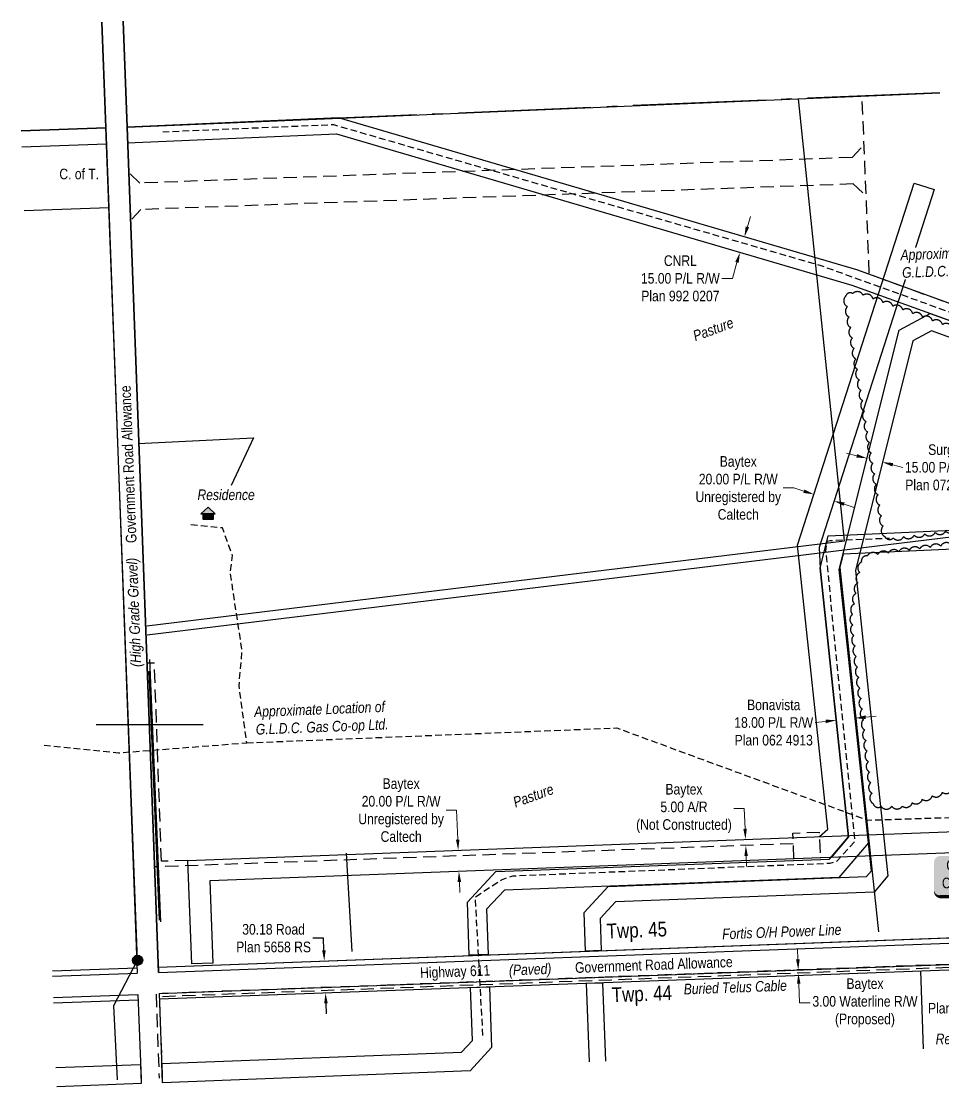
# Model space of a CAD drawing. Extents: x 683901 to 697439, y 5834844 to 5859401.
# Drawn here: x 683901 to 684771, y 5858263 to 5859269 of the extents above; entities that cross this region are included whole.
import ezdxf
from ezdxf.enums import TextEntityAlignment as Align

# ---------------------------------------------------------------- set-up
doc = ezdxf.new("R2010")
doc.units = 0
doc.header["$LTSCALE"] = 5
doc.header["$PDSIZE"] = 0.5
for name, pattern in [('0', [1, 1, 0]), ('foc-ACCESSROAD', [3.75, 2.5, -1.25]), ('foc-QUARTERLINE', [33, 25, -3, 2, -3]), ('POWERLINE5', [7.8, 2.4, -0.6, 0.6, -0.6, 0.6, -0.6, 2.4]), ('UG_PIPE', [1.875, 1.25, -0.625])]:
    doc.linetypes.add(name, pattern=pattern)
doc.layers.get('Defpoints').update_dxf_attribs({"color": 9})
for name, color, linetype in [('AS-FENCE', 48, 'foc-FENCE'), ('AS-PIPE-UG', 44, 'UG_PIPE'), ('AS-PIPE-UG-T', 44, 'Continuous'), ('AS-POWER', 104, 'foc-POWER'), ('AS-POWER-EXISTING', 72, 'POWERLINE5'), ('AS-POWER-T', 104, 'Continuous'), ('AS-RESIDENCE', 14, 'Continuous'), ('AS-TELEPHONE-T', 224, 'Continuous'), ('AS-TELUS', 224, 'foc-TEL'), ('C-AR', 13, 'foc-ACCESSROAD'), ('C-RW', 13, 'Continuous'), ('C-WS', 13, 'foc-ACCESSROAD'), ('CG-NOTES', 7, 'Continuous'), ('D-TXT', 6, 'Continuous'), ('F-AR', 190, 'foc-ACCESSROAD'), ('F-RW', 190, 'Continuous'), ('F-WS', 190, 'foc-ACCESSROAD'), ('L-ROAD-T', 7, 'Continuous'), ('L-SEC', 7, 'Continuous'), ('L-SECQ', 8, 'foc-QUARTERLINE'), ('L-TITLEDB', 4, 'Continuous'), ('L-TITLEDB-T', 4, 'Continuous'), ('T-BUSH', 110, '0')]:
    doc.layers.add(name, color=color, linetype=linetype)
for name, color, linetype, lineweight in [('C-AR-T', 13, 'Continuous', 9), ('C-RW-T', 13, 'Continuous', 9), ('F-RW-T', 190, 'Continuous', 9), ('T-TEXT', 48, 'Continuous', 18)]:
    doc.layers.add(name, color=color, linetype=linetype, lineweight=lineweight)
doc.styles.add('80', font='ARIALN.TTF', dxfattribs={"height": 10})
doc.styles.add('80CG', font='ARIALN.TTF', dxfattribs={"height": 10})
doc.styles.add('80L', font='ARIALN.TTF', dxfattribs={"height": 10})
doc.styles.add('80LS', font='ARIALNI.TTF', dxfattribs={"height": 10})
doc.styles.add('foc-LtypeFont', font='ARIALN.TTF', dxfattribs={"height": 7.35})
doc.linetypes.add('foc-FENCE', pattern='A,10,-1,["X",foc-LtypeFont,S=0.2,R=0,X=-0.625,Y=-0.75],-1.24', length=12.24)
doc.linetypes.add('foc-FENCE-NOLINE', pattern='A,0,-6,["X",foc-LtypeFont,S=0.2,R=0,X=-0.625,Y=-0.75],-6.24', length=12.24)
doc.linetypes.add('foc-POWER', pattern='A,6,-1,["P",foc-LtypeFont,S=0.2,R=0,X=-0.625,Y=-0.75],-1.24,4', length=12.24)
doc.linetypes.add('foc-POWER-NOLINE', pattern='A,0,-4,["P",foc-LtypeFont,S=0.2,R=0,X=-0.625,Y=-0.75],-8.24', length=12.24)
doc.linetypes.add('foc-TEL', pattern='A,2,-1,["T",foc-LtypeFont,S=0.2,R=0,X=-0.425,Y=-0.75],-1.24,8', length=12.24)
doc.linetypes.add('foc-TEL-NOLINE', pattern='A,0,-2,["T",foc-LtypeFont,S=0.2,R=0,X=-0.425,Y=-0.75],-10.24', length=12.24)
doc.linetypes.add('foc-TOPO-flowdirection-NOLINE', pattern='A,0,[">",foc-LtypeFont,S=0.3,R=0,X=0,Y=-0.945],-20,[">",foc-LtypeFont,S=0.3,R=0,X=0,Y=-0.945],0', length=20)
doc.dimstyles.new('Compass 5 000', dxfattribs={"dimscale": 5, "dimtxt": 9, "dimasz": 2, "dimexe": 0.2, "dimexo": 0.0625, "dimgap": 0.5, "dimtad": 0, "dimtih": 1, "dimtoh": 1, "dimzin": 0, "dimdsep": 46, "dimtxsty": '80CG', "dimcen": 0.1, "dimse1": 1, "dimse2": 1, "dimclrd": 256, "dimclrt": 256, "dimaunit": 1, "dimadec": 4, "dimazin": 0, "dimtfac": 0.06, "dimtofl": 0, "dimtmove": 0, "dimatfit": 1, "dimfxl": 0.2, "dimtolj": 1, "dimtzin": 0, "dimlwd": -1, "dimarcsym": 0})

# ---------------------------------------------------------------- blocks, each defined once
blk = doc.blocks.new('*D533')
at = {"layer": 'Defpoints', "color": 0, "transparency": 16777216}
for p in [(684280.5, 5859154.7), (684276.3, 5859140.3), (684579.7, 5859051.4)]:
    blk.add_point(p, dxfattribs=at)
at = {"layer": 'F-RW-T', "transparency": 16777216}
for p, q in [((684586.7, 5859075.4), (684589.5, 5859085)), ((684576.9, 5859041.8), (684572.5, 5859026.7)), ((684572.5, 5859026.7), (684562.5, 5859026.7))]:
    blk.add_line(p, q, dxfattribs=at)
for points in [[(684585.1, 5859075.8), (684588.3, 5859074.9), (684583.9, 5859065.8)], [(684575.3, 5859042.3), (684578.5, 5859041.3), (684579.7, 5859051.4)]]:
    blk.add_solid(points, dxfattribs=at)
at = {"layer": 'F-RW-T', "transparency": 16777216, "insert": (684523.4, 5859026.7), "char_height": 10, "attachment_point": 5, "style": '80CG'}
blk.add_mtext('\\A1;CNRL\\P15.00 P/L R/W\\PPlan 992 0207', dxfattribs=at)
blk = doc.blocks.new('*D534')
at = {"layer": 'Defpoints', "color": 0, "transparency": 16777216}
for p in [(684717.4, 5858927.3), (684731.9, 5858923.6), (684699.8, 5858856.8)]:
    blk.add_point(p, dxfattribs=at)
at = {"layer": 'F-RW-T', "transparency": 16777216}
for p, q in [((684690.1, 5858859.2), (684680.3, 5858861.6)), ((684724, 5858850.7), (684733.7, 5858848.3))]:
    blk.add_line(p, q, dxfattribs=at)
for points in [[(684690.5, 5858860.8), (684689.6, 5858857.6), (684699.8, 5858856.8)], [(684724.4, 5858852.4), (684723.6, 5858849.1), (684714.3, 5858853.2)]]:
    blk.add_solid(points, dxfattribs=at)
at = {"layer": 'F-RW-T', "transparency": 16777216, "insert": (684772.8, 5858848.3), "char_height": 10, "attachment_point": 5, "style": '80CG'}
blk.add_mtext('\\A1;Surge\\P15.00 P/L R/W\\PPlan 072 3657', dxfattribs=at)
blk = doc.blocks.new('*D535')
at = {"layer": 'Defpoints', "color": 0, "transparency": 16777216}
for p in [(684670.2, 5858613.5), (684670.6, 5858609.5), (684688.1, 5858615.4)]:
    blk.add_point(p, dxfattribs=at)
at = {"layer": 'F-RW-T', "transparency": 16777216}
for p, q in [((684698.4, 5858612.4), (684708.4, 5858613.5)), ((684660.7, 5858608.4), (684650.7, 5858607.3))]:
    blk.add_line(p, q, dxfattribs=at)
for points in [[(684660.5, 5858610.1), (684660.8, 5858606.7), (684670.6, 5858609.5)], [(684698.3, 5858614.1), (684698.6, 5858610.7), (684688.5, 5858611.4)]]:
    blk.add_solid(points, dxfattribs=at)
at = {"layer": 'F-RW-T', "transparency": 16777216, "insert": (684611.6, 5858607.3), "char_height": 10, "attachment_point": 5, "style": '80CG'}
blk.add_mtext('\\A1;Bonavista\\P18.00 P/L R/W\\PPlan 062 4913', dxfattribs=at)
blk = doc.blocks.new('*D551')
at = {"layer": 'Defpoints', "color": 0, "transparency": 16777216}
for p in [(684135.1, 5858380.4), (684187, 5858382.3), (684136.2, 5858350.2)]:
    blk.add_point(p, dxfattribs=at)
at = {"layer": 'L-TITLEDB-T', "transparency": 16777216}
for p, q in [((684186.2, 5858403.7), (684176.2, 5858403.7)), ((684186.7, 5858392.3), (684186.2, 5858403.7)), ((684188.5, 5858342.1), (684188.9, 5858332.2))]:
    blk.add_line(p, q, dxfattribs=at)
for points in [[(684188.3, 5858392.3), (684185, 5858392.2), (684187, 5858382.3)], [(684190.2, 5858342.2), (684186.9, 5858342.1), (684188.2, 5858352.1)]]:
    blk.add_solid(points, dxfattribs=at)
at = {"layer": 'L-TITLEDB-T', "transparency": 16777216, "insert": (684139.1, 5858403.7), "char_height": 10, "attachment_point": 5, "style": '80CG'}
blk.add_mtext('\\A1;30.18 Road\\PPlan 5658 RS', dxfattribs=at)
blk = doc.blocks.new('res_occ')
for points in [[(0.1, 0.89), (-1.26, -0.37), (1.46, -0.37)], [(-0.9, -1.43), (1.1, -1.43), (1.1, -0.37), (-0.9, -0.37)]]:
    blk.add_hatch(color=14).paths.add_polyline_path(points)
at = {"color": 14}
for points in [[(0.1, 0.89), (-1.26, -0.37), (1.46, -0.37)], [(-0.9, -1.43), (1.1, -1.43), (1.1, -0.37), (-0.9, -0.37)]]:
    blk.add_lwpolyline(points, close=True, dxfattribs=at)
blk = doc.blocks.new('*D553')
at = {"layer": 'C-RW-T', "transparency": 16777216}
for p, q in [((684312, 5858524.6), (684302, 5858524.6)), ((684313.1, 5858496.8), (684312, 5858524.6)), ((684314.6, 5858456.8), (684315, 5858446.8))]:
    blk.add_line(p, q, dxfattribs=at)
for points in [[(684314.7, 5858496.8), (684311.4, 5858496.7), (684313.5, 5858486.8)], [(684316.3, 5858456.8), (684312.9, 5858456.7), (684314.2, 5858466.8)]]:
    blk.add_solid(points, dxfattribs=at)
at = {"layer": 'Defpoints', "color": 0, "transparency": 16777216}
for p in [(684298, 5858486.2), (684313.5, 5858486.8), (684298.8, 5858466.2)]:
    blk.add_point(p, dxfattribs=at)
at = {"layer": 'C-RW-T', "transparency": 16777216, "insert": (684259.6, 5858524.6), "char_height": 10, "attachment_point": 5, "style": '80CG'}
blk.add_mtext('\\A1;Baytex\\P20.00 P/L R/W^JUnregistered by\\PCaltech', dxfattribs=at)
blk = doc.blocks.new('POWERPOLE')
h = blk.add_hatch(color=255)
edge = h.paths.add_edge_path()
edge.add_arc((0, 0), 0.96, 0, 360)
at = {"linetype": 'Continuous'}
for p, q in [((0.68, -0.68), (-0.68, 0.68)), ((-0.68, -0.68), (0.68, 0.68))]:
    blk.add_line(p, q, dxfattribs=at)
blk.add_circle((0, 0), 0.96, dxfattribs=at)
blk = doc.blocks.new('*D558')
at = {"layer": 'C-AR-T', "transparency": 16777216}
for p, q in [((684634.4, 5858383.7), (684634, 5858393.7)), ((684635.3, 5858360.7), (684635.9, 5858342.6)), ((684635.9, 5858342.6), (684645.9, 5858342.6))]:
    blk.add_line(p, q, dxfattribs=at)
for points in [[(684636.1, 5858383.8), (684632.7, 5858383.6), (684634.8, 5858373.7)], [(684636.9, 5858360.8), (684633.6, 5858360.7), (684634.9, 5858370.7)]]:
    blk.add_solid(points, dxfattribs=at)
at = {"layer": 'Defpoints', "color": 0, "transparency": 16777216}
for p in [(684634.9, 5858370.7), (684638.9, 5858373.9), (684639, 5858370.9)]:
    blk.add_point(p, dxfattribs=at)
at = {"layer": 'C-AR-T', "transparency": 16777216, "insert": (684697.8, 5858342.6), "char_height": 10, "attachment_point": 5, "style": '80CG'}
blk.add_mtext('\\A1;Baytex\\P3.00 Waterline R/W\\P(Proposed)', dxfattribs=at)
blk = doc.blocks.new('*D559')
at = {"layer": 'C-AR-T', "transparency": 16777216}
for p, q in [((684583.8, 5858526.2), (684573.8, 5858526.2)), ((684584.6, 5858507), (684583.8, 5858526.2)), ((684585.5, 5858481.4), (684585.9, 5858471.4))]:
    blk.add_line(p, q, dxfattribs=at)
for points in [[(684586.2, 5858507), (684582.9, 5858506.9), (684584.9, 5858497)], [(684587.2, 5858481.4), (684583.9, 5858481.3), (684585.2, 5858491.3)]]:
    blk.add_solid(points, dxfattribs=at)
at = {"layer": 'Defpoints', "color": 0, "transparency": 16777216}
for p in [(684531.7, 5858495), (684531.9, 5858489.3), (684584.9, 5858497)]:
    blk.add_point(p, dxfattribs=at)
at = {"layer": 'C-AR-T', "transparency": 16777216, "insert": (684526.8, 5858526.2), "char_height": 10, "attachment_point": 5, "style": '80CG'}
blk.add_mtext('\\A1;Baytex\\P5.00 A/R\\P(Not Constructed)', dxfattribs=at)
blk = doc.blocks.new('*D560')
at = {"layer": 'C-RW-T', "transparency": 16777216}
for p, q in [((684630.6, 5858828.8), (684620.6, 5858828.8)), ((684640.1, 5858825.8), (684630.6, 5858828.8)), ((684678.1, 5858813.5), (684687.6, 5858810.5))]:
    blk.add_line(p, q, dxfattribs=at)
for points in [[(684640.6, 5858827.4), (684639.6, 5858824.2), (684649.6, 5858822.7)], [(684678.6, 5858815.1), (684677.6, 5858811.9), (684668.6, 5858816.6)]]:
    blk.add_solid(points, dxfattribs=at)
at = {"layer": 'Defpoints', "color": 0, "transparency": 16777216}
for p in [(684649.6, 5858822.7), (684648, 5858817.7), (684667, 5858811.6)]:
    blk.add_point(p, dxfattribs=at)
at = {"layer": 'C-RW-T', "transparency": 16777216, "insert": (684578.1, 5858828.8), "char_height": 10, "attachment_point": 5, "style": '80CG'}
blk.add_mtext('\\A1;Baytex\\P20.00 P/L R/W\\PUnregistered by\\PCaltech', dxfattribs=at)
blk = doc.blocks.new('*U519')
h = blk.add_hatch(color=254)
edge = h.paths.add_edge_path()
edge.add_line((-24, -20), (24, -20))
edge.add_arc((24, -14), 6, 270, 360)
edge.add_line((30, -14), (30, 12.5))
edge.add_arc((24, 12.5), 6, 0, 90)
edge.add_line((24, 18.5), (-24, 18.5))
edge.add_arc((-24, 12.5), 6, 90, 180)
edge.add_line((-30, 12.5), (-30, -14))
edge.add_arc((-24, -14), 6, 180, 270)
at = {"color": 160, "flags": 128}
blk.add_lwpolyline([(-24, -20, 3, 3, 0), (24, -20, 3, 3, 0.414214), (30, -14, 3, 3, 0), (30, 12.5, 3, 0, 0.414214), (24, 18.5, 0, 0, 0), (-24, 18.5, 0, 0, 0.414214), (-30, 12.5, 0, 0, 0), (-30, -14, 0, 3, 0.414214)], format="xyseb", close=True, dxfattribs=at)
at = {"color": 160, "style": '80'}
blk.add_attdef('ENTER_TEXT_001', (-26.8, -4.9), '', height=10, dxfattribs=at)

msp = doc.modelspace()

# ---------------------------------------------------------------- linework, layer by layer
at = {"layer": 'AS-FENCE', "linetype": 'foc-FENCE-NOLINE', "flags": 128}
msp.add_lwpolyline([(684000.692, 5859169.653), (684768.538, 5859202.044)], dxfattribs=at)
at = {"layer": 'AS-FENCE', "flags": 128}
for points in [[(684019.442, 5858698.677), (684678.436, 5858778.817), (684634.924, 5859196.411)], [(684019.57, 5858689.997), (684820.539, 5858787.56)], [(684710.9, 5858409.624), (684674.224, 5858753.87)], [(684032.626, 5858419.003), (684022.214, 5858666.933)], [(684031.172, 5858420.812), (684021.542, 5858655.867)], [(683971.514, 5858605.508), (684072.446, 5858605.436)], [(684207.58, 5858483.852), (684212.908, 5858391.074)]]:
    msp.add_lwpolyline(points, dxfattribs=at)
at = {"layer": 'AS-PIPE-UG', "flags": 128}
for points in [[(684113.73, 5858588.184), (684463.265, 5858602.223), (684700.216, 5858515.172), (684830.622, 5858519.34), (684833.257, 5858520.685), (684834.127, 5858522.774), (684832.061, 5858556.544), (684833.448, 5858570.04), (684837.742, 5858573.524), (684843.911, 5858573.441), (684862.108, 5858577.133), (684888.178, 5858577.485), (684869.734, 5858985.723), (684973.416, 5858989.9), (684963.659, 5859218.644)], [(684034.322, 5859165.146), (684195.562, 5859171.991), (684656.071, 5859038.897), (684868.45, 5858962.277), (685102.359, 5858901.115)], [(683922.235, 5858586.039), (683992.451, 5858578.709), (684113.73, 5858588.184), (684106.437, 5858641.987), (684109.386, 5858674.858), (684098.264, 5858748.682), (684100.22, 5858765.136), (684090.698, 5858791.028), (684060.674, 5858794.049)], [(684336.848, 5858311.943), (684329.712, 5858442.777), (684354.291, 5858458.779), (684365.05, 5858462.589), (684665.041, 5858474.55), (684671.218, 5858476.38), (684688.374, 5858495.334), (684660.913, 5858769.234), (684662.139, 5858778.496), (684665.075, 5858779.247), (684721.116, 5858781.547)]]:
    msp.add_lwpolyline(points, dxfattribs=at)
at = {"layer": 'AS-POWER', "flags": 128}
for points in [[(684010.63, 5858382.834), (683976.943, 5859268.732)], [(684011.219, 5858870.772), (684120.193, 5858876.311), (684098.88, 5858830.995)], [(683991.653, 5858269.933), (683988.152, 5858340.226), (684010.63, 5858382.834)]]:
    msp.add_lwpolyline(points, dxfattribs=at)
at = {"layer": 'AS-POWER', "linetype": 'foc-POWER-NOLINE', "flags": 128}
for points in [[(684030.083, 5858376.478), (684833.964, 5858406.245), (685638.047, 5858438.162)], [(683930.124, 5858372.744), (684009.972, 5858375.733)]]:
    msp.add_lwpolyline(points, dxfattribs=at)
at = {"layer": 'AS-TELUS', "linetype": 'foc-TEL-NOLINE', "flags": 128}
for points in [[(684030.269, 5858371.452), (684000.696, 5859169.54), (683997.044, 5859269.467)], [(684031.014, 5858351.351), (684834.894, 5858381.118), (685639.044, 5858413.038)]]:
    msp.add_lwpolyline(points, dxfattribs=at)
at = {"layer": 'AS-TELUS', "linetype": 'foc-TOPO-flowdirection-NOLINE', "flags": 128}
msp.add_lwpolyline([(683931.064, 5858347.618), (684010.913, 5858350.607)], dxfattribs=at)
at = {"layer": 'C-AR'}
for p, q in [((684026.483, 5858663.402), (684019.454, 5858663.322)), ((684033.176, 5858476.271), (684026.483, 5858663.402)), ((684630.047, 5858492.911), (684026.582, 5858470.958)), ((684058.218, 5858477.175), (684033.176, 5858476.271))]:
    msp.add_line(p, q, dxfattribs=at)
at = {"layer": 'C-AR', "flags": 128}
for points in [[(685639.044, 5858413.038), (684834.894, 5858381.118), (684028.016, 5858351.24), (684030.95, 5858271.413)], [(685639.163, 5858410.041), (684835.009, 5858378.121), (684031.124, 5858348.354), (684033.948, 5858271.523)]]:
    msp.add_lwpolyline(points, dxfattribs=at)
at = {"layer": 'C-RW', "flags": 128}
msp.add_lwpolyline([(684654.75, 5858499.606), (684662.611, 5858506.71), (684634.141, 5858774.758), (684744.277, 5859116.642), (684763.253, 5859110.528), (684654.434, 5858772.718), (684655.344, 5858753.244), (684682.308, 5858499.286), (684665.706, 5858479.988), (684655.556, 5858479.606)], dxfattribs=at)
msp.add_lwpolyline([(684081.707, 5858380.03), (684061.838, 5858379.441), (684058.218, 5858477.175), (685634.178, 5858536.435), (685634.983, 5858516.468), (684078.887, 5858457.902)], close=True, dxfattribs=at)
at = {"layer": 'C-WS', "flags": 128}
msp.add_lwpolyline([(684630.621, 5858478.668), (684629.748, 5858502.952), (684654.579, 5858503.846), (684655.556, 5858479.606)], dxfattribs=at)
at = {"layer": 'F-AR', "flags": 128}
for points in [[(684685.622, 5859140.852), (684696.898, 5859153.051)], [(684685.622, 5859140.852), (684012.667, 5859116.721)], [(684012.667, 5859116.721), (684002.275, 5859126.928)], [(684686.518, 5859115.871), (684013.563, 5859091.74)], [(684686.518, 5859115.871), (684698.913, 5859104.518)], [(684013.649, 5859091.765), (684003.966, 5859081.29)]]:
    msp.add_lwpolyline(points, dxfattribs=at)
at = {"layer": 'F-RW', "flags": 128}
for points in [[(684001.226, 5859154.657), (684198.493, 5859163.125), (684685.544, 5859020.359), (684868.838, 5858954.067), (685125.705, 5858885.738), (685129.41, 5858900.36), (684873.275, 5858968.433), (684690.238, 5859034.672), (684200.37, 5859178.174), (684000.696, 5859169.55)], [(684433.663, 5858391.57), (684432.36, 5858428.017), (684455.164, 5858452.61), (684699.243, 5858461.855), (684703.958, 5858467.397), (684673.574, 5858751.967), (684729.986, 5858977.861), (684759.539, 5858993.599), (684868.838, 5858954.067), (685078.436, 5858898.463), (685074.665, 5858883.808), (684864.27, 5858939.741), (684760.661, 5858977.206), (684742.913, 5858967.752), (684688.755, 5858750.923), (684719.554, 5858462.591), (684706.389, 5858447.121), (684462.005, 5858437.931), (684447.58, 5858422.373), (684448.651, 5858392.125)], [(684672.99, 5858460.861), (684357.197, 5858448.983), (684340.394, 5858430.954), (684341.947, 5858388.18), (684323.965, 5858387.515), (684322.141, 5858437.757), (684349.113, 5858466.697), (684664.233, 5858478.276), (684682.308, 5858499.286), (684655.344, 5858753.244), (684663.053, 5858783.717), (685140.133, 5858805.321), (685237.708, 5858915.57), (685618.303, 5858939.036), (685619.041, 5858921.026), (685246.242, 5858898.208), (685148.57, 5858787.674), (684677.162, 5858766.334), (684673.574, 5858751.967), (684701.159, 5858493.609)], [(684034.089, 5858267.267), (684033.424, 5858285.252), (684316.692, 5858296.213), (684326.878, 5858307.243), (684325.071, 5858357.071), (684343.053, 5858357.737), (684345.128, 5858300.493), (684324.832, 5858278.516)]]:
    msp.add_lwpolyline(points, close=True, dxfattribs=at)
for points in [[(683901.314, 5859151.006), (683981.137, 5859153.811)], [(684437.592, 5858287.034), (684434.804, 5858361.132), (684449.792, 5858361.687), (684452.579, 5858287.609)], [(683933.514, 5858281.465), (684013.338, 5858284.464), (684014.007, 5858266.471), (683934.18, 5858263.473)]]:
    msp.add_lwpolyline(points, dxfattribs=at)
at = {"layer": 'F-WS', "flags": 128}
msp.add_lwpolyline([(684837.752, 5859204.961), (684881.381, 5859206.799), (684966.1, 5859094.458), (684970.274, 5858993.493), (684820.996, 5858987.352), (684701.934, 5859030.439), (684695.096, 5859198.95), (684768.538, 5859202.044)], dxfattribs=at)
at = {"layer": 'L-SEC'}
for p, q in [((683976.943, 5859268.732), (683980.595, 5859168.805)), ((683997.044, 5859269.467), (684000.696, 5859169.54)), ((683980.595, 5859168.805), (684010.168, 5858370.708)), ((684000.692, 5859169.653), (684030.269, 5858371.452)), ((684030.269, 5858371.452), (684834.15, 5858401.219)), ((684031.014, 5858351.351), (684834.894, 5858381.118)), ((683930.312, 5858367.718), (684010.168, 5858370.708)), ((684010.913, 5858350.607), (684013.847, 5858270.784)), ((684031.014, 5858351.351), (684033.948, 5858271.523))]:
    msp.add_line(p, q, dxfattribs=at)
at = {"layer": 'L-SECQ'}
for p, q in [((684768.538, 5859202.048), (684000.692, 5859169.653)), ((683980.595, 5859168.805), (683900.758, 5859165.999))]:
    msp.add_line(p, q, dxfattribs=at)
at = {"layer": 'L-TITLEDB'}
for p, q in [((684030.083, 5858376.478), (684833.964, 5858406.245)), ((684031.198, 5858346.325), (684835.08, 5858376.092)), ((683931.064, 5858347.618), (684010.913, 5858350.608)), ((683931.253, 5858342.592), (684011.101, 5858345.581))]:
    msp.add_line(p, q, dxfattribs=at)
at = {"layer": 'L-TITLEDB', "flags": 128}
for points in [[(683900.758, 5859165.999), (683980.595, 5859168.805), (683983.369, 5859093.428), (683903.55, 5859090.622)], [(684750.152, 5858372.802), (684752.844, 5858299.123)]]:
    msp.add_lwpolyline(points, dxfattribs=at)
at = {"layer": 'T-BUSH', "flags": 128}
msp.add_lwpolyline([(684809.009, 5858779.268, 0.52056705), (684799.099, 5858777.939, 0.52056705), (684789.189, 5858776.61, 0.52056705), (684779.279, 5858775.282, 0.52056705), (684769.369, 5858773.953, 0.52056705), (684759.459, 5858772.624, 0.52056705), (684749.549, 5858771.295, 0.52056705), (684739.639, 5858769.967, 0.52056705), (684729.729, 5858768.638, 0.52056705), (684719.819, 5858767.309, 0.52056705), (684709.908, 5858765.98, 0.52056705), (684699.998, 5858764.652, 0.52056705), (684694.443, 5858758.816, 0.52056705), (684692.775, 5858748.957, 0.52056705), (684691.107, 5858739.099, 0.52056705), (684689.439, 5858729.24, 0.52056705), (684687.771, 5858719.382, 0.52056705), (684686.102, 5858709.523, 0.52056705), (684686.221, 5858699.616, 0.52056705), (684687.359, 5858689.683, 0.52056705), (684688.497, 5858679.749, 0.52056705), (684689.635, 5858669.815, 0.52056705), (684690.773, 5858659.881, 0.52056705), (684691.911, 5858649.948, 0.52056705), (684693.049, 5858640.014, 0.52056705), (684694.187, 5858630.08, 0.52056705), (684695.325, 5858620.146, 0.52056705), (684696.463, 5858610.212, 0.52056705), (684697.601, 5858600.279, 0.52056705), (684698.739, 5858590.345, 0.52056705), (684699.877, 5858580.411, 0.52056705), (684701.015, 5858570.477, 0.52056705), (684702.153, 5858560.544, 0.52056705), (684703.291, 5858550.61, 0.52056705), (684704.429, 5858540.676, 0.52056705), (684705.567, 5858530.742, 0.52056705), (684713.066, 5858528.051, 0.52056705), (684723.064, 5858528.204, 0.52056705), (684733.061, 5858528.358, 0.52056705), (684742.52, 5858531.578, 0.52056705), (684751.971, 5858534.842, 0.52056705), (684761.422, 5858538.106, 0.52056705), (684770.873, 5858541.37, 0.52056705), (684780.324, 5858544.634, 0.52056705), (684789.775, 5858547.897, 0.52056705), (684799.14, 5858551.381, 0.52056705), (684808.297, 5858555.397, 0.52056705), (684817.454, 5858559.413, 0.52056705), (684826.611, 5858563.429, 0.52056705), (684835.768, 5858567.444, 0.52056705), (684844.924, 5858571.46, 0.52056705), (684854.081, 5858575.476, 0.52056705), (684863.238, 5858579.492, 0.52056705), (684872.395, 5858583.508, 0.52056705), (684878.868, 5858589.207, 0.52056705), (684878.497, 5858599.199, 0.52056705), (684878.126, 5858609.191, 0.52056705), (684877.754, 5858619.182, 0.52056705), (684877.383, 5858629.174, 0.52056705), (684877.011, 5858639.166, 0.52056705), (684876.64, 5858649.158, 0.52056705), (684876.268, 5858659.15, 0.52056705), (684875.897, 5858669.142, 0.52056705), (684875.526, 5858679.134, 0.52056705), (684875.154, 5858689.125, 0.52056705), (684874.783, 5858699.117, 0.52056705), (684874.411, 5858709.109, 0.52056705), (684874.04, 5858719.101, 0.52056705), (684873.669, 5858729.093, 0.52056705), (684873.297, 5858739.085, 0.52056705), (684872.926, 5858749.077, 0.52056705), (684872.554, 5858759.068, 0.52056705), (684872.183, 5858769.06, 0.52056705), (684871.811, 5858779.052, 0.52056705), (684871.44, 5858789.044, 0.52056705), (684871.069, 5858799.036, 0.52056705), (684870.697, 5858809.028, 0.52056705), (684870.326, 5858819.019, 0.52056705), (684869.954, 5858829.011, 0.52056705), (684869.583, 5858839.003, 0.52056705), (684869.211, 5858848.995, 0.52056705), (684868.84, 5858858.987, 0.52056705), (684868.469, 5858868.979, 0.52056705), (684868.097, 5858878.971, 0.52056705), (684867.726, 5858888.962, 0.52056705), (684867.354, 5858898.954, 0.52056705), (684866.983, 5858908.946, 0.52056705), (684866.611, 5858918.938, 0.52056705), (684866.24, 5858928.93, 0.52056705), (684865.869, 5858938.922, 0.52056705), (684864.819, 5858948.422, 0.52056705), (684855.44, 5858951.889, 0.52056705), (684846.062, 5858955.356, 0.52056705), (684836.684, 5858958.824, 0.52056705), (684827.305, 5858962.291, 0.52056705), (684817.927, 5858965.758, 0.52056705), (684808.549, 5858969.225, 0.52056705), (684799.17, 5858972.693, 0.52056705), (684789.792, 5858976.16, 0.52056705), (684780.414, 5858979.627, 0.52056705), (684771.035, 5858983.094, 0.52056705), (684761.657, 5858986.561, 0.52056705), (684752.279, 5858990.029, 0.52056705), (684742.9, 5858993.496, 0.52056705), (684733.522, 5858996.963, 0.52056705), (684724.144, 5859000.43, 0.52056705), (684714.765, 5859003.898, 0.52056705), (684705.387, 5859007.365, 0.52056705), (684696.009, 5859010.832, 0.52056705), (684686.234, 5859012.376, 0.52056705), (684679.558, 5859009.935, 0.52056705), (684681.168, 5859000.066, 0.52056705), (684682.779, 5858990.198, 0.52056705), (684684.389, 5858980.33, 0.52056705), (684685.999, 5858970.462, 0.52056705), (684687.61, 5858960.593, 0.52056705), (684689.22, 5858950.725, 0.52056705), (684690.83, 5858940.857, 0.52056705), (684692.441, 5858930.989, 0.52056705), (684694.051, 5858921.121, 0.52056705), (684695.661, 5858911.252, 0.52056705), (684697.272, 5858901.384, 0.52056705), (684698.882, 5858891.516, 0.52056705), (684700.492, 5858881.648, 0.52056705), (684702.103, 5858871.779, 0.52056705), (684703.713, 5858861.911, 0.52056705), (684705.323, 5858852.043, 0.52056705), (684706.933, 5858842.175, 0.52056705), (684708.544, 5858832.307, 0.52056705), (684710.154, 5858822.438, 0.52056705), (684711.764, 5858812.57, 0.52056705), (684713.375, 5858802.702, 0.52056705), (684714.985, 5858792.834, 0.52056705), (684716.595, 5858782.965, 0.52056705), (684724.487, 5858781.558, 0.52056705), (684734.399, 5858782.872, 0.52056705), (684744.311, 5858784.186, 0.52056705), (684754.223, 5858785.5, 0.52056705), (684764.135, 5858786.814, 0.52056705), (684774.047, 5858788.127, 0.52056705), (684783.959, 5858789.441, 0.52056705), (684793.871, 5858790.755, 0.52056705), (684806.098, 5858792.376, 0.52056705)], format="xyb", dxfattribs=at)

# ---------------------------------------------------------------- block references
at = {"layer": 'AS-POWER-EXISTING', "xscale": 4.999375, "yscale": 4.999375, "zscale": 4.999375}
msp.add_blockref('POWERPOLE', (684010.63, 5858382.834), dxfattribs=at)
at = {"layer": 'AS-RESIDENCE', "xscale": 4.999374999999998, "yscale": 4.999374999999998, "zscale": 4.999374999999998}
msp.add_blockref('res_occ', (684076.695, 5858806.394), dxfattribs=at)
at = {"layer": 'CG-NOTES'}
ref = msp.add_blockref('*U519', (684792.993, 5858462.86), dxfattribs=dict(at, xscale=1.000006000786102, yscale=1.000006000786102, zscale=1.000006000786102))
ref.add_attrib('ENTER_TEXT_001', 'Culvert', (684774.613, 5858467.664), dxfattribs={"layer": '0', "color": 160, "height": 10.0001, "style": '80'})
ref.add_attrib('ENTER_TEXT_002', 'Crossing', (684770.517, 5858450.819), dxfattribs={"layer": '0', "color": 160, "height": 10.0001, "style": '80'})

# ---------------------------------------------------------------- texts
at = {"layer": 'AS-PIPE-UG-T', "insert": (684120.487, 5858622.462), "char_height": 9.99875, "attachment_point": 1, "rotation": 2.299971, "style": '80L'}
msp.add_mtext_dynamic_manual_height_columns('\\pi0.049994;{\\fArial Narrow|b0|i1|c0|p34;Approximate Location of\\P\\pi0.97416;G.L.D.C. Gas Co-op Ltd.}', width=125.12529, gutter_width=49.994, heights=[0], dxfattribs=at)
at = {"layer": 'AS-POWER-T', "linetype": 'foc-POWER-NOLINE', "insert": (684562.687, 5858412.612), "char_height": 9.99875, "attachment_point": 1, "rotation": 2.149916, "style": '80L'}
msp.add_mtext_dynamic_manual_height_columns('{\\fArial Narrow|b0|i1|c0|p34;Fortis O/H Power Line}', width=117.05642, gutter_width=49.994, heights=[0], dxfattribs=at)
at = {"layer": 'AS-RESIDENCE', "char_height": 9.99875, "attachment_point": 1, "style": '80L'}
for insert in [(684066.859, 5858827.407), (684764.272, 5858313.626)]:
    msp.add_mtext_dynamic_manual_height_columns('\\pi0.32622;{\\fArial Narrow|b0|i1|c0|p34;Residence}', width=53.93364, gutter_width=49.994, heights=[0], dxfattribs=dict(at, insert=insert))
at = {"layer": 'AS-TELEPHONE-T', "linetype": 'foc-POWER-NOLINE', "insert": (684526.38, 5858360.536), "char_height": 9.99875, "attachment_point": 1, "rotation": 2.120623, "style": '80L'}
msp.add_mtext_dynamic_manual_height_columns('{\\fArial Narrow|b0|i1|c0|p34;Buried Telus Cable}', width=97.22291, gutter_width=49.994, heights=[0], dxfattribs=at)
at = {"layer": 'D-TXT', "color": 3, "char_height": 13.9982, "attachment_point": 1, "rotation": 2.149916, "style": '80L'}
for s, insert in [('Twp. 45', (684453.465, 5858417.344)), ('Twp. 44', (684458.261, 5858357.143))]:
    msp.add_mtext_dynamic_manual_height_columns(s, width=101.38272, gutter_width=47.494, heights=[0], dxfattribs=dict(at, insert=insert))
at = {"layer": 'L-ROAD-T', "style": '80L'}
for s, rotation, p in [('Government Road Allowance', 92.18661, (684001.843, 5858851.209)), ('Highway 611', 2.150005, (684310.629, 5858372.217)), ('Government Road Allowance', 2.150005, (684498.31, 5858378.649))]:
    msp.add_text(s, height=9.99875, rotation=rotation, dxfattribs=at).set_placement(p, align=Align.MIDDLE_CENTER)
at = {"layer": 'L-TITLEDB-T', "insert": (683936.69, 5859130.302), "char_height": 9.9987, "attachment_point": 1, "style": '80L'}
msp.add_mtext_dynamic_manual_height_columns('C. of T.', width=77.15166, gutter_width=49.994, heights=[0], dxfattribs=at)
at = {"layer": 'T-TEXT', "style": '80LS'}
for s, height, rotation, p in [('Pasture', 9.9987, 20, (684554.441, 5858978.742)), ('(High Grade Gravel)', 9.99875, 92.18661, (684007.184, 5858711.328)), ('Pasture', 9.9987, 20, (684384.484, 5858538.328)), ('(Paved)', 9.9987, 2.150005, (684381.462, 5858374.262))]:
    msp.add_text(s, height=height, rotation=rotation, dxfattribs=at).set_placement(p, align=Align.MIDDLE_CENTER)

# ---------------------------------------------------------------- dimensions: what is measured, and where the dimension line sits
at = {"layer": 'C-AR-T'}
for base, p1, p2, angle, text, picture, middle in [((684584.939, 5858496.981), (684531.943, 5858489.343), (684531.731, 5858494.98), 92.153456, 'Baytex\\P5.00 A/R\\P(Not Constructed)', '*D559', (684526.83, 5858526.221)), ((684634.889, 5858370.71), (684638.922, 5858373.861), (684639.033, 5858370.864), 272.120623, 'Baytex\\P3.00 Waterline R/W\\P(Proposed)', '*D558', (684697.808, 5858342.63))]:
    dim = msp.add_linear_dim(base=base, p1=p1, p2=p2, angle=angle, text=text, dimstyle='Compass 5 000', dxfattribs=at)
    dim.commit()
    dim.dimension.update_dxf_attribs({"geometry": picture, "text_midpoint": middle, "dimtype": 161})
at = {"layer": 'C-RW-T'}
for base, p1, p2, angle, text, picture, middle in [((684649.588, 5858822.709), (684666.963, 5858811.612), (684647.983, 5858817.726), 162.143883, 'Baytex\\P20.00 P/L R/W\\PUnregistered by\\PCaltech', '*D560', (684578.11, 5858828.842)), ((684313.46, 5858486.772), (684298.753, 5858466.177), (684298, 5858486.191), 92.153456, 'Baytex\\P20.00 P/L R/W^JUnregistered by\\PCaltech', '*D553', (684259.597, 5858524.565))]:
    dim = msp.add_linear_dim(base=base, p1=p1, p2=p2, angle=angle, text=text, dimstyle='Compass 5 000', dxfattribs=at)
    dim.commit()
    dim.dimension.update_dxf_attribs({"geometry": picture, "text_midpoint": middle, "dimtype": 161})
at = {"layer": 'F-RW-T'}
for base, p1, p2, angle, text, picture, middle in [((684579.706, 5859051.382), (684280.479, 5859154.707), (684276.264, 5859140.328), 253.662909, 'CNRL\\P15.00 P/L R/W\\PPlan 992 0207', '*D533', (684523.375, 5859026.664)), ((684699.753, 5858856.798), (684731.897, 5858923.647), (684717.354, 5858927.278), 165.978439, 'Surge\\P15.00 P/L R/W\\PPlan 072 3657', '*D534', (684772.786, 5858848.321))]:
    dim = msp.add_linear_dim(base=base, p1=p1, p2=p2, angle=angle, text=text, dimstyle='Compass 5 000', dxfattribs=at)
    dim.commit()
    dim.dimension.update_dxf_attribs({"geometry": picture, "text_midpoint": middle, "dimtype": 161})
dim = msp.add_aligned_dim(p1=(684688.078, 5858615.368), p2=(684670.185, 5858613.468), distance=4.04, text='Bonavista\\P18.00 P/L R/W\\PPlan 062 4913', dimstyle='Compass 5 000', dxfattribs=at)
dim.commit()
dim.dimension.update_dxf_attribs({"geometry": '*D535', "text_midpoint": (684611.637, 5858607.339)})
at = {"layer": 'L-TITLEDB-T'}
dim = msp.add_linear_dim(base=(684187.041, 5858382.29), p1=(684136.199, 5858350.213), p2=(684135.083, 5858380.366), angle=92.120623, text='30.18 Road\\PPlan 5658 RS', dimstyle='Compass 5 000', dxfattribs=at)
dim.commit()
dim.dimension.update_dxf_attribs({"geometry": '*D551', "text_midpoint": (684139.139, 5858403.725), "dimtype": 161})

# ---------------------------------------------------------------- next in the draw order: texts
at = {"layer": 'AS-PIPE-UG-T', "insert": (684731.159, 5859053.819), "char_height": 9.99875, "attachment_point": 1, "rotation": 1.988517, "style": '80L', "bg_fill": 3, "box_fill_scale": 1.15, "bg_fill_color": 256, "bg_fill_true_color": 256, "bg_fill_transparency": 0}
msp.add_mtext_dynamic_manual_height_columns('\\pi0.049994;{\\fArial Narrow|b0|i1|c0|p34;Approximate Location of\\P\\pi0.97416;G.L.D.C. Gas Co-op Ltd.}', width=125.12529, gutter_width=49.994, heights=[0], dxfattribs=at)
at = {"layer": 'L-TITLEDB-T', "insert": (684756.857, 5858359.312), "char_height": 9.99875, "attachment_point": 1, "style": '80L', "bg_fill": 3, "box_fill_scale": 1.15, "bg_fill_color": 256, "bg_fill_true_color": 256, "bg_fill_transparency": 0}
msp.add_mtext_dynamic_manual_height_columns('\\pi25.449;Lot 1\\P\\pi0.48991;Plan 942 2123', width=73.44007, gutter_width=49.994, heights=[0], dxfattribs=at)

doc.saveas('drawing.dxf')
